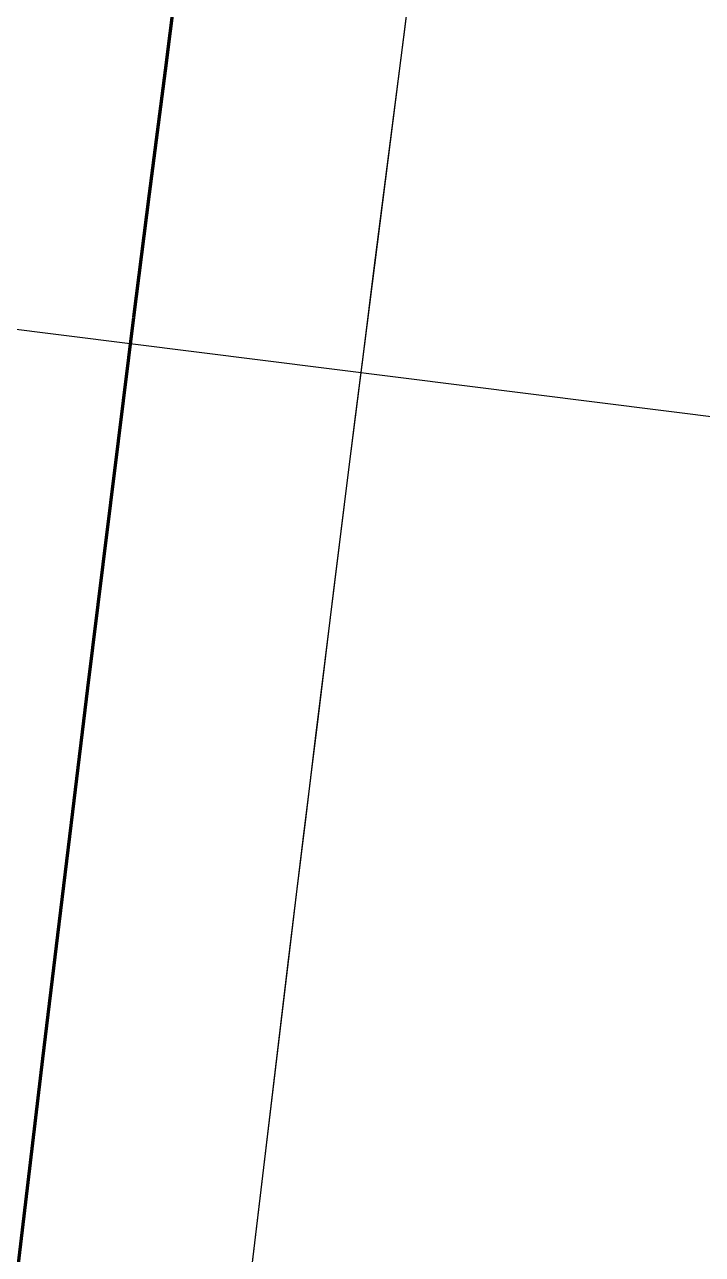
# Model space of a CAD drawing. Extents: x 2081963 to 2085386, y 738291 to 742228.
# Drawn here: x 2083658.81 to 2083664.64, y 741698.36 to 741708.95 of the extents above; entities that cross this region are included whole.
import ezdxf

# ---------------------------------------------------------------- set-up
doc = ezdxf.new("R2010")
doc.units = 0
doc.header["$MEASUREMENT"] = 0
for name, color, linetype, lineweight in [('Pattern 3', 1, 'Continuous', 30), ('Prop Conc 5in Monolithic Keyed In Island', 1, 'Continuous', 30), ('Prop Horizontal Alignment', 2, 'Continuous', 70)]:
    doc.layers.add(name, color=color, linetype=linetype, lineweight=lineweight)

msp = doc.modelspace()

# ---------------------------------------------------------------- linework, layer by layer
at = {"layer": 'Pattern 3'}
msp.add_line((2083644.479, 741708.125), (2083672.004, 741704.662), dxfattribs=at)
at = {"layer": 'Prop Conc 5in Monolithic Keyed In Island', "extrusion": (0, 0, -1)}
for radius, start in [(1002, 358.515671), (998, 358.515671), (998, 4.307144)]:
    msp.add_arc((-2084651.897, 741581.36), radius, start, 14.256735, dxfattribs=at)
at = {"layer": 'Prop Conc 5in Monolithic Keyed In Island'}
msp.add_arc((2084651.897, 741581.36), 1002, 165.743265, 175.692856, dxfattribs=at)
at = {"layer": 'Prop Horizontal Alignment', "extrusion": (0, 0, -1)}
msp.add_arc((-2084651.897, 741581.36), 1000, 358.515671, 14.256735, dxfattribs=at)

doc.saveas('drawing.dxf')
